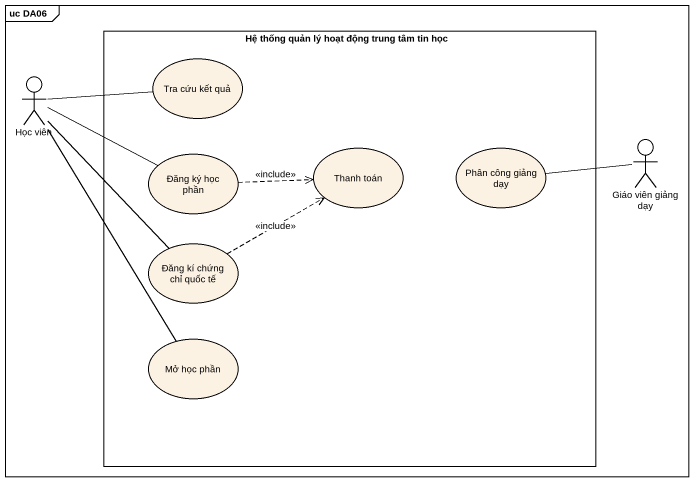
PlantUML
@startuml
mainframe uc DA06
rectangle "Hệ thống quản lý hoạt động trung tâm tin học" as Hệ_thống_quản_lý_hoạt_động {
  usecase "Tra cứu kết quả" as Tra_cứu_kết_quả
  usecase "Đăng ký học phần" as Đăng_ký_học_phần
  usecase "Thanh toán" as Thanh_toán
  usecase "Phân công giảng dạy" as Phân_công_giảng_dạy
  usecase "Đăng kí chứng chỉ quốc tế" as Đăng_kí_chứng_chỉ_quốc_tế
  usecase "Mở học phần" as Mở_học_phần
}
actor "Học viên" as Học_viên
actor "Giáo viên giảng dạy" as Giáo_viên_giảng_dạy
Học_viên -right- Tra_cứu_kết_quả
Học_viên -right- Đăng_ký_học_phần
Học_viên -- Đăng_kí_chứng_chỉ_quốc_tế
Học_viên -- Mở_học_phần
Đăng_ký_học_phần .right.> Thanh_toán : <<include>>
Phân_công_giảng_dạy -right- Giáo_viên_giảng_dạy
Đăng_kí_chứng_chỉ_quốc_tế .right.> Thanh_toán : <<include>>
@enduml
